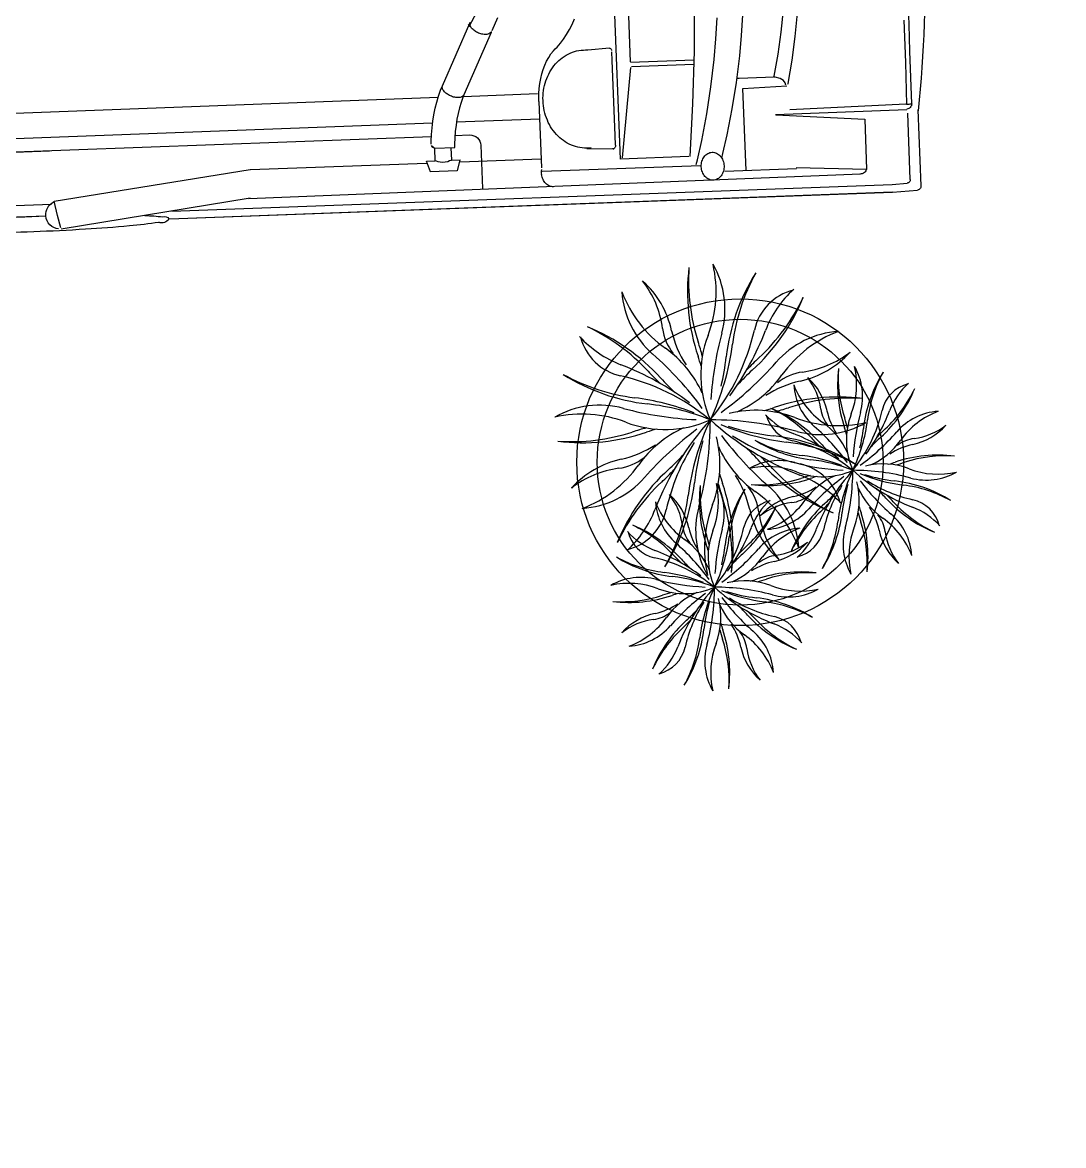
# Model space of a CAD drawing. Header units: metres. Extents: x 511.7 to 565.1, y 73.9 to 159.1.
# Drawn here: x 528.603 to 530.132, y 148.487 to 150.137 of the extents above; entities that cross this region are included whole.
import ezdxf

# ---------------------------------------------------------------- set-up
doc = ezdxf.new("R2010")
doc.units = ezdxf.units.M
doc.header["$MEASUREMENT"] = 0
doc.layers.get('0').update_dxf_attribs({"lineweight": 25})
doc.layers.add('fixtures', color=237, linetype='Continuous')
doc.layers.add('landscape', color=84, linetype='Continuous')

# ---------------------------------------------------------------- blocks, each defined once
blk = doc.blocks.new('fgsdd')
at = {"layer": 'fixtures'}
for p, q in [((10088.246, 8988.708), (10067.681, 8986.091)), ((10066.479, 8986.933), (10052.834, 8983.438)), ((10066.508, 8986.877), (10066.811, 8985.991)), ((10078.662, 8986.637), (10067.33, 8985.19)), ((10066.811, 8985.991), (10067.16, 8984.969)), ((10005.887, 8978.803), (10058.57, 8985.508)), ((10058.583, 8985.506), (10005.888, 8978.8)), ((10058.497, 8984.922), (10005.96, 8978.235)), ((10067.159, 8984.962), (10053.033, 8981.363)), ((10008.349, 8977.692), (10052.923, 8983.516)), ((10078.925, 8982.699), (10039.987, 8977.748)), ((10088.974, 8982.984), (10039.99, 8976.75)), ((10067.823, 8981.335), (10079.154, 8982.782)), ((10036.315, 8978.07), (10035.911, 8981.228)), ((10039.754, 8974.867), (10089.829, 8981.261)), ((10052.999, 8981.364), (10040.178, 8979.727)), ((10037.864, 8980.088), (10037.719, 8979.275)), ((10039.836, 8980.329), (10037.883, 8980.079)), ((10039.833, 8980.339), (10040.177, 8979.589)), ((10031.66, 8979.577), (10020.106, 8978.102)), ((10031.71, 8979.319), (10032.33, 8974.475)), ((10037.704, 8979.41), (10031.843, 8978.662)), ((10038.374, 8979.348), (10037.723, 8979.264)), ((10038.374, 8979.348), (10038.375, 8979.349)), ((10038.487, 8978.464), (10038.374, 8979.348)), ((10038.375, 8979.349), (10038.411, 8979.373)), ((10038.411, 8979.373), (10038.495, 8979.423)), ((10038.495, 8979.423), (10038.632, 8979.491)), ((10038.632, 8979.491), (10038.817, 8979.555)), ((10038.817, 8979.555), (10039.009, 8979.584)), ((10039.009, 8979.584), (10039.177, 8979.582)), ((10039.177, 8979.582), (10039.332, 8979.558)), ((10039.332, 8979.558), (10039.464, 8979.525)), ((10039.464, 8979.525), (10039.537, 8979.501)), ((10039.537, 8979.501), (10039.545, 8979.498)), ((10040.196, 8979.581), (10039.546, 8979.498)), ((10039.546, 8979.498), (10039.658, 8978.613)), ((10005.887, 8978.803), (10004.061, 8978.501)), ((10005.96, 8978.234), (10004.877, 8978.049)), ((10013.076, 8977.717), (10018.3, 8978.384)), ((10038.208, 8978.428), (10039.689, 8978.617)), ((10038.241, 8978.158), (10038.222, 8978.397)), ((10039.718, 8978.567), (10039.804, 8978.542)), ((10039.927, 8978.415), (10039.718, 8978.567)), ((10039.804, 8978.542), (10039.877, 8978.489)), ((10039.877, 8978.489), (10039.927, 8978.415)), ((10039.951, 8978.329), (10039.969, 8978.102)), ((10003.84, 8978.158), (10004.56, 8972.602)), ((10004.672, 8977.763), (10005.289, 8972.917)), ((10007.93, 8977.309), (10013.1, 8977.653)), ((10016.729, 8978.184), (10017.121, 8975.198)), ((10018.606, 8977.446), (10018.552, 8977.097)), ((10020.376, 8977.718), (10020.186, 8976.271)), ((10020.429, 8978.077), (10020.376, 8977.718)), ((10021.095, 8973.647), (10020.957, 8977.516)), ((10021.021, 8977.527), (10026.007, 8978.165)), ((10025.859, 8978.066), (10025.846, 8971.391)), ((10026.007, 8978.165), (10029.942, 8947.439)), ((10026.613, 8977.46), (10026.57, 8977.457)), ((10026.583, 8977.456), (10026.663, 8977.467)), ((10026.583, 8977.46), (10026.596, 8977.462)), ((10028.546, 8977.619), (10026.596, 8977.462)), ((10038.289, 8977.533), (10037.19, 8977.393)), ((10038.265, 8977.69), (10038.241, 8978.158)), ((10038.271, 8977.228), (10038.265, 8977.69)), ((10039.969, 8978.102), (10039.994, 8977.607)), ((10039.994, 8977.607), (10040, 8977.114)), ((10008.396, 8973.646), (10007.93, 8977.309)), ((10018.552, 8977.097), (10018.357, 8975.684)), ((10026.465, 8977.171), (10026.555, 8976.466)), ((10038.23, 8976.328), (10038.26, 8976.773)), ((10038.26, 8976.773), (10038.271, 8977.228)), ((10039.986, 8976.625), (10039.952, 8976.142)), ((10040, 8977.114), (10039.986, 8976.625)), ((10020.186, 8976.271), (10019.992, 8974.3)), ((10026.555, 8976.466), (10027.253, 8971.018)), ((10038.27, 8976.531), (10032.182, 8975.753)), ((10038.12, 8975.477), (10038.184, 8975.895)), ((10038.184, 8975.895), (10038.23, 8976.328)), ((10039.952, 8976.142), (10039.898, 8975.668)), ((10017.121, 8975.198), (10017.513, 8972.19)), ((10018.357, 8975.684), (10018.157, 8973.759)), ((10037.946, 8974.696), (10038.041, 8975.077)), ((10038.041, 8975.077), (10038.12, 8975.477)), ((10039.824, 8975.203), (10039.73, 8974.75)), ((10039.898, 8975.668), (10039.824, 8975.203)), ((10019.992, 8974.3), (10019.866, 8972.295)), ((10032.356, 8974.478), (10032.378, 8974.281)), ((10032.378, 8974.281), (10032.406, 8973.907)), ((10032.512, 8973.943), (10037.932, 8974.635)), ((10036.309, 8969.749), (10037.891, 8974.505)), ((10037.891, 8974.505), (10037.946, 8974.696)), ((10039.616, 8974.311), (10039.51, 8973.967)), ((10039.73, 8974.75), (10039.616, 8974.311)), ((10014.97, 8973.89), (10005.385, 8972.666)), ((10005.484, 8972.281), (10013.934, 8973.445)), ((10014.934, 8973.918), (10008.396, 8973.646)), ((10018.157, 8973.759), (10018.026, 8971.803)), ((10021.334, 8969.781), (10021.095, 8973.647)), ((10032.414, 8973.535), (10032.402, 8973.167)), ((10032.406, 8973.907), (10032.414, 8973.535)), ((10039.51, 8973.967), (10037.928, 8969.211)), ((10032.319, 8972.456), (10032.249, 8972.117)), ((10032.37, 8972.806), (10032.319, 8972.456)), ((10032.402, 8973.167), (10032.37, 8972.806)), ((10005.065, 8972.206), (10005.298, 8970.29)), ((10005.798, 8969.231), (10005.429, 8972.298)), ((10017.513, 8972.19), (10014.307, 8971.704)), ((10014.385, 8971.678), (10014.467, 8971.501)), ((10018.026, 8971.803), (10017.964, 8969.823)), ((10019.866, 8972.295), (10019.811, 8970.267)), ((10032.159, 8971.793), (10032.051, 8971.487)), ((10032.249, 8972.117), (10032.159, 8971.793)), ((10014.236, 8971.528), (10014.106, 8969.799)), ((10014.242, 8971.597), (10014.236, 8971.528)), ((10014.467, 8971.501), (10014.6, 8971.36)), ((10014.6, 8971.36), (10014.852, 8971.222)), ((10014.852, 8971.222), (10015.216, 8971.158)), ((10015.311, 8971.095), (10015.168, 8969.464)), ((10015.216, 8971.158), (10015.318, 8971.161)), ((10015.318, 8971.161), (10015.311, 8971.095)), ((10015.383, 8971.168), (10015.932, 8971.242)), ((10015.932, 8971.242), (10016.587, 8971.327)), ((10016.587, 8971.327), (10017.227, 8971.408)), ((10017.227, 8971.408), (10017.843, 8971.481)), ((10017.843, 8971.481), (10017.988, 8971.498)), ((10021.274, 8970.755), (10025.805, 8971.335)), ((10021.293, 8970.439), (10025.898, 8971.029)), ((10025.91, 8970.974), (10028.036, 8954.373)), ((10027.253, 8971.018), (10027.336, 8970.371)), ((10031.784, 8970.934), (10031.625, 8970.692)), ((10031.926, 8971.199), (10031.784, 8970.934)), ((10032.051, 8971.487), (10031.926, 8971.199)), ((10005.298, 8970.29), (10005.535, 8968.368)), ((10019.811, 8970.267), (10019.815, 8968.738)), ((10027.536, 8970.121), (10029.12, 8970.401)), ((10029.12, 8970.401), (10029.426, 8970.454)), ((10031.165, 8970.084), (10030.96, 8969.754)), ((10031.385, 8970.388), (10031.165, 8970.084)), ((10031.505, 8970.537), (10031.385, 8970.388)), ((10031.625, 8970.692), (10031.505, 8970.537)), ((10006.178, 8966.151), (10005.798, 8969.231)), ((10014.106, 8969.799), (10014.034, 8968.063)), ((10015.168, 8969.464), (10015.083, 8967.826)), ((10017.964, 8969.823), (10017.963, 8968.332)), ((10021.676, 8965.912), (10021.334, 8969.781)), ((10030.769, 8969.4), (10030.593, 8969.024)), ((10030.96, 8969.754), (10030.769, 8969.4)), ((10035.936, 8968.63), (10036.269, 8969.629)), ((10037.947, 8969.463), (10037.448, 8968.31)), ((10037.825, 8969.138), (10037.974, 8969.317)), ((10037.974, 8969.317), (10038.021, 8969.363)), ((10005.535, 8968.368), (10005.775, 8966.436)), ((10017.963, 8968.332), (10018.001, 8966.833)), ((10019.815, 8968.738), (10019.858, 8967.202)), ((10030.433, 8968.626), (10030.29, 8968.209)), ((10030.593, 8969.024), (10030.433, 8968.626)), ((10014.034, 8968.063), (10014.021, 8966.322)), ((10015.083, 8967.826), (10015.059, 8966.184)), ((10005.775, 8966.436), (10006.018, 8964.501))]:
    blk.add_line(p, q, dxfattribs=at)
at = {"layer": 'fixtures', "extrusion": (0, 0, -1)}
for centre, major_axis, start_param, end_param in [((10088.806, 8827.374), (-114.023, 114.023), 0.635232, 0.658868), ((10088.955, 8827.393), (114.023, 114.023), -0.91286, -0.889225), ((10079.009, 8890.998), (-68.504, 68.504), 0.603599, 0.636973), ((10066.646, 8985.915), (0.742, 0.742), -0.782263, 0.613494), ((10047.425, 9152.177), (118.308, 118.308), 2.210413, 2.234837), ((10059.192, 8985.252), (-0.424, 0.424), 5.945235, 7.379109), ((10066.142, 8959.562), (-19.177, 19.177), 0.533238, 0.61315), ((10066.646, 8985.915), (0.742, 0.742), 0.613494, 1.853971), ((10058.95, 8985.737), (0.265, 0.265), 1.894274, 3.283424), ((10059.642, 8998.689), (-9.403, 9.403), 3.867598, 3.966466), ((10030.808, 8979.936), (0.497, 0.497), -0.909002, -0.46674), ((10030.764, 8979.811), (-0.591, 0.591), 1.107765, 1.501906), ((10030.624, 8979.648), (-0.742, 0.742), 1.500473, 1.838852), ((10030.46, 8979.551), (0.877, 0.877), 0.26482, 0.56753), ((10019.179, 8978.403), (-0.501, 0.501), 0.184439, 0.65416), ((10019.173, 8978.403), (-0.501, 0.501), 0.662644, 1.132364), ((10019.123, 8978.272), (-0.6, 0.6), 1.136202, 1.552857), ((10030.407, 8979.534), (0.916, 0.916), 0.564103, 0.85808), ((10004.113, 8978.207), (-0.191, 0.191), 5.417338, 5.772181), ((10004.118, 8978.206), (-0.195, 0.195), 5.771155, 6.121376), ((10004.115, 8978.209), (-0.192, 0.192), 6.12033, 6.474438), ((10004.108, 8978.219), (-0.183, 0.183), 0.190627, 0.555531), ((10019.601, 8978.14), (0.866, 0.866), 3.797932, 4.123875), ((10019.443, 8978.176), (0.751, 0.751), 4.119932, 4.47841), ((10019.261, 8978.29), (-0.6, 0.6), 6.047133, 6.463787), ((10018.975, 8978.116), (-0.751, 0.751), 1.550783, 1.909261), ((10018.831, 8978.042), (-0.866, 0.866), 1.905317, 2.231261), ((10004.941, 8977.785), (0.191, 0.191), 3.846542, 4.201385), ((10004.947, 8977.784), (-0.195, 0.195), 5.771155, 6.121376), ((10004.943, 8977.787), (-0.192, 0.192), 6.12033, 6.474438), ((10004.937, 8977.797), (0.183, 0.183), -1.380169, -1.015265), ((10008.254, 8977.319), (0.202, 0.202), 3.805896, 4.309518), ((10008.328, 8977.286), (0.259, 0.259), 4.315875, 4.743296), ((10008.426, 8977.184), (0.36, 0.36), -1.543237, -1.199646), ((10008.48, 8977.07), (-0.449, 0.449), 0.366028, 0.662194), ((10019.602, 8978.135), (-0.866, 0.866), 5.04691, 5.372853), ((10019.458, 8978.06), (0.751, 0.751), 3.121579, 3.480057), ((10019.172, 8977.887), (-0.6, 0.6), 2.90554, 3.322194), ((10018.99, 8978.001), (0.751, 0.751), 0.978339, 1.336817), ((10018.832, 8978.037), (0.866, 0.866), 0.65634, 0.982283), ((10026.663, 8977.296), (0.134, 0.134), 4.30897, 4.727753), ((10026.608, 8977.353), (-0.0781, 0.0781), 0.017936, 0.617292), ((10026.597, 8977.356), (0.0716, 0.0716), -1.43547, -0.923752), ((10026.604, 8977.367), (0.068, 0.068), -0.934659, -0.865449), ((10026.675, 8977.375), (0.0653, 0.0653), -0.912884, -0.865452), ((10028.826, 8974.816), (1.971, 1.971), -0.998641, -0.53099), ((10028.735, 8974.513), (-2.195, 2.195), 1.043556, 1.478956), ((10037.091, 8978.169), (0.553, 0.553), 2.229602, 3.800397), ((10019.31, 8977.905), (0.6, 0.6), 2.706998, 3.123653), ((10019.26, 8977.774), (0.501, 0.501), 2.23344, 2.703161), ((10019.254, 8977.773), (-0.501, 0.501), 3.326032, 3.795753), ((10026.898, 8977.227), (0.309, 0.309), 3.796679, 4.036132), ((10026.788, 8977.242), (0.231, 0.231), 4.028585, 4.320079), ((10028.395, 8974.1), (2.574, 2.574), -0.092583, 0.298974), ((10028.034, 8973.895), (-2.867, 2.867), 1.866687, 2.230992), ((10028.036, 8973.88), (2.866, 2.866), 0.65658, 1.022855), ((10038.117, 8974.43), (-0.168, 0.168), 5.819119, 5.879961), ((10038.163, 8974.402), (0.206, 0.206), 4.339056, 4.982526), ((10038.315, 8974.14), (-0.421, 0.421), 0.265634, 0.666864), ((10038.394, 8973.619), (0.793, 0.793), -0.918672, -0.656613), ((10038.352, 8973.199), (-1.091, 1.091), 0.906301, 1.117733), ((10038.367, 8973.216), (1.077, 1.077), -0.458905, -0.24551), ((10038.604, 8973.594), (0.761, 0.761), -0.253782, 0.015666), ((10038.982, 8973.948), (-0.395, 0.395), 1.571135, 1.989597), ((10039.242, 8974.048), (0.198, 0.198), 0.418366, 1.07938), ((10091.617, 8971.069), (61.571, 61.571), 3.65197, 3.945442), ((10005.467, 8972.242), (0.285, 0.285), 4.204076, 4.568695), ((10005.462, 8972.246), (-0.281, 0.281), 6.139297, 6.507566), ((10005.459, 8972.251), (0.276, 0.276), -1.346332, -0.973939), ((10028.44, 8973.771), (2.571, 2.571), 1.01973, 1.413667), ((10005.469, 8972.241), (0.287, 0.287), 3.841163, 4.204439), ((10005.163, 8972.089), (0.108, 0.108), -1.476572, -0.994166), ((10005.466, 8971.18), (-0.785, 0.785), 0.478645, 0.598973), ((10005.722, 8969.945), (-1.677, 1.677), 0.589648, 0.661395), ((10028.874, 8973.453), (2.191, 2.191), 1.412954, 1.851228), ((10027.678, 8970.38), (0.232, 0.232), 3.308283, 3.607701), ((10027.566, 8970.297), (-0.134, 0.134), 4.457845, 4.892034), ((10027.524, 8970.226), (-0.0752, 0.0752), 3.820748, 4.455426), ((10029.035, 8973.185), (-1.97, 1.97), 3.425902, 3.896259), ((10036.539, 8969.673), (0.172, 0.172), 3.981277, 4.246467), ((10036.559, 8969.635), (-0.171, 0.171), 5.939171, 6.148953), ((10036.649, 8969.55), (0.258, 0.258), 4.614572, 5.192965), ((10036.793, 8969.141), (-0.564, 0.564), 0.462081, 0.804763), ((10036.8, 8968.605), (-0.943, 0.943), 0.791628, 1.034085), ((10036.763, 8968.413), (-1.081, 1.081), 1.026568, 1.247749), ((10036.919, 8968.704), (-0.848, 0.848), 1.239382, 1.499819), ((10037.287, 8969.112), (-0.46, 0.46), 1.483915, 1.8772), ((10037.6, 8969.271), (-0.212, 0.212), 1.866112, 2.524814), ((10037.698, 8969.288), (0.172, 0.172), 1.108312, 1.373502)]:
    blk.add_ellipse(centre, major_axis=major_axis, ratio=1, start_param=start_param, end_param=end_param, dxfattribs=at)
blk = doc.blocks.new('dsa')
at = {"color": 7}
for radius in [12, 10.5]:
    blk.add_circle((244.608, 299.687), radius, dxfattribs=at)
for centre, radius, start, end in [((253.839, 316.028), 9.887, 178.14911, 203.682), ((253.704, 316.566), 9.75, 181.28747, 203.02301), ((241.47, 314.062), 4.444, 349.96324, 34.86976), ((239.408, 314.751), 6.001, 344.1751, 17.97364), ((256.05, 311.89), 9.887, 153.0147, 178.54759), ((256.157, 312.434), 9.75, 156.15306, 177.88859), ((238.191, 312.222), 4.822, 12.69343, 42.99825), ((238.94, 311.814), 4.623, 17.51685, 53.08031), ((250.006, 313.232), 2.607, 109.32009, 172.40763), ((240.211, 318.297), 9.887, 317.40335, 342.93624), ((240.513, 318.762), 9.75, 318.06235, 339.79788), ((253.074, 312.147), 5.313, 137.42617, 164.07211), ((246.185, 317.482), 6.001, 205.9256, 239.72414), ((245.177, 315.556), 4.444, 189.02948, 233.936), ((234.577, 317.426), 13.923, 322.77529, 344.07211), ((237.052, 314.959), 10.461, 332.80572, 352.40763), ((252.219, 309.488), 4.444, 99.02948, 143.936), ((254.145, 308.48), 6.001, 115.9256, 149.72414), ((236.368, 303.548), 9.887, 47.40335, 72.93624), ((235.903, 303.85), 9.75, 48.06235, 69.79788), ((245.335, 313.831), 2.501, 192.69343, 223.80736), ((248.166, 314.726), 5.052, 197.51685, 218.27421), ((233.408, 307.941), 12.303, 19.64921, 23.02301), ((250.386, 311.64), 5.409, 164.1751, 199.79013), ((261.837, 310.457), 16.239, 169.96324, 185.13611), ((234.119, 313.247), 12.303, 339.81743, 357.88859), ((248.446, 315.717), 4.623, 287.51685, 323.08031), ((248.854, 316.467), 4.822, 282.69343, 312.99825), ((242.518, 316.411), 5.313, 227.42617, 254.07211), ((241.433, 313.342), 2.607, 199.32009, 262.40763), ((233.001, 298.836), 16.239, 42.05235, 53.936), ((240.432, 307.628), 5.409, 29.19781, 59.72414), ((233.77, 307.226), 12.027, 21.28231, 23.682), ((234.143, 312.445), 12.027, 348.57548, 358.54759), ((235.499, 321.664), 16.239, 311.58381, 323.936), ((256.917, 304.024), 12.303, 138.06235, 142.01941), ((237.239, 297.914), 13.923, 52.77529, 74.07211), ((250.641, 320.254), 12.303, 228.06235, 232.01941), ((256.343, 303.465), 12.027, 137.40335, 142.15761), ((244.291, 314.233), 5.409, 299.19781, 329.72414), ((251.358, 306.491), 5.052, 107.51685, 128.27421), ((250.463, 309.323), 2.501, 102.69343, 133.80736), ((242.231, 319.493), 9.75, 246.15306, 267.88859), ((242.775, 319.387), 9.887, 243.0147, 268.54759), ((239.706, 300.389), 10.461, 62.67408, 82.40763), ((251.2, 319.68), 12.027, 227.40335, 232.15761), ((252.691, 300.826), 9.887, 88.14911, 113.682), ((253.229, 300.961), 9.75, 91.28747, 113.02301), ((241.418, 297.456), 12.303, 72.46589, 87.88859), ((242.22, 297.48), 12.027, 77.74697, 88.54759), ((248.303, 304.279), 5.409, 74.1751, 119.19781), ((243.889, 320.895), 12.027, 291.28231, 293.682), ((244.604, 321.257), 12.303, 289.64921, 293.02301), ((251.414, 315.257), 6.001, 254.1751, 287.97364), ((250.725, 313.195), 4.444, 259.96324, 304.86976), ((240.603, 304.807), 4.444, 79.96324, 124.86976), ((239.914, 302.745), 6.001, 74.1751, 107.97364), ((244.208, 325.174), 16.239, 259.96324, 275.13611), ((243.025, 313.723), 5.409, 254.1751, 288.78661), ((254.276, 303.043), 10.461, 145.61534, 172.40763), ((257.209, 304.755), 12.303, 159.81743, 177.88859), ((251.2, 319.68), 12.027, 242.48853, 242.58602), ((250.641, 320.254), 12.303, 246.06354, 246.1335), ((234.985, 314.537), 12.027, 332.48853, 332.58602), ((234.411, 313.978), 12.303, 336.06354, 336.1335), ((240.942, 306.362), 5.409, 344.1751, 29.19781), ((240.687, 297.748), 12.303, 66.06354, 66.1335), ((240.128, 298.322), 12.027, 62.48853, 62.58602), ((249.108, 320.522), 12.027, 253.36492, 268.54759), ((256.343, 303.465), 12.027, 152.48853, 152.58602), ((256.917, 304.024), 12.303, 156.06354, 156.1335), ((251.622, 317.613), 10.461, 235.61534, 262.40763), ((247.12, 292.828), 16.239, 79.96324, 92.6782), ((249.91, 320.546), 12.303, 253.86731, 267.88859), ((238.637, 317.176), 9.887, 268.14911, 293.682), ((238.099, 317.041), 9.75, 271.28747, 293.02301), ((246.724, 296.745), 12.303, 109.64921, 113.02301), ((247.037, 303.769), 5.409, 119.19781, 149.72414), ((247.439, 297.107), 12.027, 111.28231, 113.682), ((255.829, 296.338), 16.239, 131.03043, 143.936), ((259.331, 307.325), 14.831, 178.14911, 203.682), ((259.129, 308.133), 14.625, 181.28747, 203.02301), ((229.491, 307.545), 16.239, 349.96324, 1.62271), ((258.327, 319.166), 16.239, 221.18276, 233.936), ((240.778, 304.376), 6.667, 349.96324, 34.86976), ((237.685, 305.41), 9.001, 344.1751, 17.97364), ((254.089, 320.088), 13.923, 238.19793, 254.07211), ((240.128, 298.322), 12.027, 47.40335, 52.15761), ((262.648, 301.118), 14.831, 153.0147, 178.54759), ((262.807, 301.935), 14.625, 156.15306, 177.88859), ((248.553, 298.615), 9.887, 63.0147, 88.54759), ((249.097, 298.508), 9.75, 66.15306, 87.88859), ((232.121, 304.603), 4.444, 349.96324, 34.86976), ((230.06, 305.292), 6.001, 344.1751, 17.97364), ((239.931, 311.534), 5.052, 287.51685, 308.27421), ((256.751, 300.576), 13.923, 149.02618, 164.07211), ((234.985, 314.537), 12.027, 317.40335, 322.15761), ((257.185, 305.557), 12.027, 171.58798, 178.54759), ((250.896, 310.374), 5.409, 209.19781, 239.72414), ((240.687, 297.748), 12.303, 48.06235, 52.01941), ((254.96, 314.454), 9.887, 227.40335, 252.93624), ((249.895, 304.659), 2.607, 19.32009, 82.40763), ((244.49, 306.569), 9.887, 178.14911, 203.682), ((244.356, 307.107), 9.75, 181.28747, 203.02301), ((246.701, 302.43), 9.887, 153.0147, 178.54759), ((246.808, 302.975), 9.75, 156.15306, 177.88859), ((240.657, 303.773), 2.607, 109.32009, 172.40763), ((243.725, 302.688), 5.313, 137.42617, 164.07211), ((242.843, 302.308), 4.623, 107.51685, 143.08031), ((242.436, 301.558), 4.822, 102.69343, 132.99825), ((237.183, 309.521), 6.001, 295.9256, 329.72414), ((235.858, 301.617), 7.233, 12.69343, 42.99825), ((236.983, 301.005), 6.935, 17.51685, 53.08031), ((240.826, 308.703), 2.501, 282.69343, 313.80736), ((251.117, 299.705), 9.887, 137.40335, 162.93624), ((234.411, 313.978), 12.303, 318.06235, 322.01941), ((257.558, 310.776), 12.027, 201.28231, 203.682), ((243.123, 303.299), 5.052, 17.51685, 38.27421), ((255.426, 314.152), 9.75, 228.06235, 249.79788), ((253.581, 303.132), 3.911, 109.32009, 172.40763), ((238.889, 310.729), 14.831, 317.40335, 342.93624), ((239.342, 311.427), 14.625, 318.06235, 339.79788), ((248.81, 301.591), 5.313, 47.42617, 74.07211), ((258.184, 301.504), 7.969, 137.42617, 164.07211), ((236.836, 308.023), 6.001, 205.9256, 239.72414), ((235.828, 306.097), 4.444, 189.02948, 233.936), ((228.842, 302.763), 4.822, 12.69343, 42.99825), ((229.591, 302.355), 4.623, 17.51685, 53.08031), ((230.862, 308.838), 9.887, 317.40335, 342.93624), ((231.164, 309.303), 9.75, 318.06235, 339.79788), ((247.85, 309.506), 9.001, 205.9256, 239.72414), ((246.338, 306.617), 6.667, 189.02948, 233.936), ((239.109, 308.514), 4.444, 279.02948, 323.936), ((250.815, 299.239), 9.75, 138.06235, 159.79788), ((235.278, 306.112), 9.887, 333.0147, 358.54759), ((257.92, 310.061), 12.303, 199.64921, 203.02301), ((237.489, 301.974), 9.887, 358.14911, 23.682), ((245.955, 304.194), 2.501, 12.69343, 43.80736), ((245.144, 300.52), 6.001, 25.9256, 59.72414), ((246.151, 302.446), 4.444, 9.02948, 53.936), ((235.172, 305.568), 9.75, 336.15306, 357.88859), ((249.858, 303.94), 4.444, 169.96324, 214.86976), ((251.92, 303.251), 6.001, 164.1751, 197.97364), ((237.624, 301.436), 9.75, 1.28747, 23.02301), ((252.349, 306.211), 4.623, 197.51685, 233.08031), ((253.099, 305.803), 4.822, 192.69343, 222.99825), ((235.986, 304.372), 2.501, 192.69343, 223.80736), ((238.818, 305.267), 5.052, 197.51685, 218.27421), ((241.037, 302.18), 5.409, 164.1751, 199.79013), ((252.488, 300.998), 16.239, 169.96324, 185.13611), ((225.228, 307.967), 13.923, 322.77529, 344.07211), ((227.703, 305.5), 10.461, 332.80572, 352.40763), ((242.87, 300.029), 4.444, 99.02948, 143.936), ((244.796, 299.021), 6.001, 115.9256, 149.72414), ((238.254, 305.855), 5.313, 317.42617, 344.07211), ((241.323, 304.77), 2.607, 289.32009, 352.40763), ((230.438, 309.422), 20.884, 322.77529, 344.07211), ((234.15, 305.722), 15.691, 332.80572, 352.40763), ((256.901, 297.516), 6.667, 99.02948, 143.936), ((259.79, 296.004), 9.001, 115.9256, 149.72414), ((233.169, 306.952), 5.313, 227.42617, 254.07211), ((232.084, 303.883), 2.607, 199.32009, 262.40763), ((227.019, 294.089), 9.887, 47.40335, 72.93624), ((226.554, 294.391), 9.75, 48.06235, 69.79788), ((231.083, 298.169), 5.409, 29.19781, 59.72414), ((224.059, 298.482), 12.303, 19.64921, 23.02301), ((224.77, 303.788), 12.303, 339.81743, 357.88859), ((239.098, 306.258), 4.623, 287.51685, 323.08031), ((239.505, 307.008), 4.822, 282.69343, 312.99825), ((246.575, 304.03), 3.752, 192.69343, 223.80736), ((250.822, 305.373), 7.577, 197.51685, 218.27421), ((254.151, 300.743), 8.113, 164.1751, 199.79013), ((271.328, 298.969), 24.359, 169.96324, 185.13611), ((223.652, 289.377), 16.239, 42.05235, 53.936), ((224.422, 297.767), 12.027, 21.28231, 23.682), ((224.794, 302.986), 12.027, 348.57548, 358.54759), ((226.15, 312.205), 16.239, 311.58381, 323.936), ((242.35, 307.9), 7.969, 227.42617, 254.07211), ((240.722, 303.297), 3.911, 199.32009, 262.40763), ((233.125, 288.605), 14.831, 47.40335, 72.93624), ((232.426, 289.058), 14.625, 48.06235, 69.79788), ((246.994, 294.006), 12.027, 137.40335, 142.15761), ((234.943, 304.774), 5.409, 299.19781, 329.72414), ((247.569, 294.565), 12.303, 138.06235, 142.01941), ((241.115, 299.864), 2.501, 102.69343, 133.80736), ((228.685, 295.196), 18.455, 19.64921, 23.02301), ((229.751, 303.154), 18.455, 339.81743, 357.88859), ((251.242, 306.86), 6.935, 287.51685, 323.08031), ((251.854, 307.984), 7.233, 282.69343, 312.99825), ((227.891, 288.455), 13.923, 52.77529, 74.07211), ((230.358, 290.93), 10.461, 62.67408, 82.40763), ((241.292, 310.795), 12.303, 228.06235, 232.01941), ((241.852, 310.22), 12.027, 227.40335, 232.15761), ((242.01, 297.032), 5.052, 107.51685, 128.27421), ((243.342, 291.367), 9.887, 88.14911, 113.682), ((243.881, 291.502), 9.75, 91.28747, 113.02301), ((228.074, 281.537), 24.359, 42.05235, 53.936), ((239.221, 294.726), 8.113, 29.19781, 59.72414), ((229.228, 294.122), 18.04, 21.28231, 23.682), ((229.787, 301.951), 18.04, 348.57548, 358.54759), ((231.821, 315.78), 24.359, 311.58381, 323.936), ((263.949, 289.32), 18.455, 138.06235, 142.01941), ((232.882, 310.034), 9.75, 246.15306, 267.88859), ((233.427, 309.928), 9.887, 243.0147, 268.54759), ((234.54, 311.436), 12.027, 291.28231, 293.682), ((235.256, 311.798), 12.303, 289.64921, 293.02301), ((263.087, 288.481), 18.04, 137.40335, 142.15761), ((245.01, 304.633), 8.113, 299.19781, 329.72414), ((254.267, 297.268), 3.752, 102.69343, 133.80736), ((231.254, 295.348), 4.444, 79.96324, 124.86976), ((234.859, 315.715), 16.239, 259.96324, 275.13611), ((232.07, 287.997), 12.303, 72.46589, 87.88859), ((232.871, 288.021), 12.027, 77.74697, 88.54759), ((247.861, 295.296), 12.303, 159.81743, 177.88859), ((241.852, 310.22), 12.027, 242.48853, 242.58602), ((241.292, 310.795), 12.303, 246.06354, 246.1335), ((225.637, 305.078), 12.027, 332.48853, 332.58602), ((225.062, 304.519), 12.303, 336.06354, 336.1335), ((238.954, 294.82), 5.409, 74.1751, 119.19781), ((231.594, 296.903), 5.409, 344.1751, 29.19781), ((231.339, 288.288), 12.303, 66.06354, 66.1335), ((230.779, 288.863), 12.027, 62.48853, 62.58602), ((239.759, 311.063), 12.027, 253.36492, 268.54759), ((246.994, 294.006), 12.027, 152.48853, 152.58602), ((247.569, 294.565), 12.303, 156.06354, 156.1335), ((237.772, 283.369), 16.239, 79.96324, 92.6782), ((234.432, 280.154), 20.884, 52.77529, 74.07211), ((242.065, 305.798), 6.001, 254.1751, 287.97364), ((241.376, 303.736), 4.444, 259.96324, 304.86976), ((254.534, 313.665), 18.455, 228.06235, 232.01941), ((255.373, 312.803), 18.04, 227.40335, 232.15761), ((255.61, 293.02), 7.577, 107.51685, 128.27421), ((230.565, 293.286), 6.001, 74.1751, 107.97364), ((233.677, 304.264), 5.409, 254.1751, 288.78661), ((237.375, 287.286), 12.303, 109.64921, 113.02301), ((237.688, 294.31), 5.409, 119.19781, 149.72414), ((238.091, 287.648), 12.027, 111.28231, 113.682), ((246.48, 286.878), 16.239, 131.03043, 143.936), ((244.928, 293.584), 10.461, 145.61534, 172.40763), ((241.919, 312.524), 14.625, 246.15306, 267.88859), ((242.736, 312.364), 14.831, 243.0147, 268.54759), ((242.273, 308.154), 10.461, 235.61534, 262.40763), ((248.979, 309.707), 16.239, 221.18276, 233.936), ((240.561, 311.087), 12.303, 253.86731, 267.88859), ((244.74, 310.629), 13.923, 238.19793, 254.07211), ((239.204, 289.156), 9.887, 63.0147, 88.54759), ((239.749, 289.049), 9.75, 66.15306, 87.88859), ((238.132, 283.867), 15.691, 62.67408, 82.40763), ((257.609, 284.523), 14.831, 88.14911, 113.682), ((258.417, 284.725), 14.625, 91.28747, 113.02301), ((229.289, 307.717), 9.887, 268.14911, 293.682), ((228.75, 307.582), 9.75, 271.28747, 293.02301), ((230.582, 302.075), 5.052, 287.51685, 308.27421), ((247.403, 291.117), 13.923, 149.02618, 164.07211), ((220.142, 298.086), 16.239, 349.96324, 1.62271), ((241.547, 300.915), 5.409, 209.19781, 239.72414), ((230.779, 288.863), 12.027, 47.40335, 52.15761), ((231.339, 288.288), 12.303, 48.06235, 52.01941), ((240.7, 279.467), 18.455, 72.46589, 87.88859), ((244.406, 314.626), 18.04, 291.28231, 293.682), ((245.479, 315.169), 18.455, 289.64921, 293.02301), ((233.495, 292.849), 4.623, 107.51685, 143.08031), ((231.478, 299.244), 2.501, 282.69343, 313.80736), ((225.637, 305.078), 12.027, 317.40335, 322.15761), ((239.477, 290.494), 6.667, 79.96324, 124.86976), ((247.837, 296.098), 12.027, 171.58798, 178.54759), ((245.611, 304.995), 9.887, 227.40335, 252.93624), ((246.077, 304.693), 9.75, 228.06235, 249.79788), ((244.885, 321.045), 24.359, 259.96324, 275.13611), ((240.546, 295.2), 2.607, 19.32009, 82.40763), ((239.461, 292.132), 5.313, 47.42617, 74.07211), ((241.903, 279.503), 18.04, 77.74697, 88.54759), ((251.027, 289.703), 8.113, 74.1751, 119.19781), ((255.694, 306.169), 9.001, 254.1751, 287.97364), ((254.66, 303.076), 6.667, 259.96324, 304.86976), ((233.087, 292.099), 4.822, 102.69343, 132.99825), ((227.834, 300.062), 6.001, 295.9256, 329.72414), ((229.761, 299.055), 4.444, 279.02948, 323.936), ((241.769, 290.246), 9.887, 137.40335, 162.93624), ((241.466, 289.78), 9.75, 138.06235, 159.79788), ((225.062, 304.519), 12.303, 318.06235, 322.01941), ((225.93, 296.653), 9.887, 333.0147, 358.54759), ((238.444, 287.401), 9.001, 74.1751, 107.97364), ((248.571, 300.601), 12.303, 199.64921, 203.02301), ((248.209, 301.317), 12.027, 201.28231, 203.682), ((228.14, 292.515), 9.887, 358.14911, 23.682), ((233.775, 293.84), 5.052, 17.51685, 38.27421), ((236.606, 294.735), 2.501, 12.69343, 43.80736), ((235.795, 291.061), 6.001, 25.9256, 59.72414), ((236.802, 292.987), 4.444, 9.02948, 53.936), ((259.987, 287.848), 15.691, 145.61534, 172.40763), ((264.387, 290.416), 18.455, 159.81743, 177.88859), ((255.373, 312.803), 18.04, 242.48853, 242.58602), ((254.534, 313.665), 18.455, 246.06354, 246.1335), ((231.051, 305.089), 18.04, 332.48853, 332.58602), ((230.189, 304.25), 18.455, 336.06354, 336.1335), ((239.986, 292.827), 8.113, 344.1751, 29.19781), ((239.603, 279.905), 18.455, 66.06354, 66.1335), ((238.764, 280.767), 18.04, 62.48853, 62.58602), ((252.235, 314.067), 18.04, 253.36492, 268.54759), ((263.087, 288.481), 18.04, 152.48853, 152.58602), ((263.949, 289.32), 18.455, 156.06354, 156.1335), ((256.005, 309.703), 15.691, 235.61534, 262.40763), ((249.253, 272.525), 24.359, 79.96324, 92.6782), ((253.437, 314.103), 18.455, 253.86731, 267.88859), ((225.823, 296.109), 9.75, 336.15306, 357.88859), ((236.529, 309.047), 14.831, 268.14911, 293.682), ((242.571, 293.792), 6.001, 164.1751, 197.97364), ((228.275, 291.977), 9.75, 1.28747, 23.02301), ((243.111, 303.868), 8.113, 254.1751, 288.78661), ((248.658, 278.401), 18.455, 109.64921, 113.02301), ((249.128, 288.937), 8.113, 119.19781, 149.72414), ((249.732, 278.944), 18.04, 111.28231, 113.682), ((262.316, 277.79), 24.359, 131.03043, 143.936), ((266.064, 312.033), 24.359, 221.18276, 233.936), ((259.706, 313.416), 20.884, 238.19793, 254.07211), ((251.402, 281.206), 14.831, 63.0147, 88.54759), ((252.219, 281.046), 14.625, 66.15306, 87.88859), ((228.905, 296.396), 5.313, 317.42617, 344.07211), ((231.974, 295.311), 2.607, 289.32009, 352.40763), ((235.721, 308.845), 14.625, 271.28747, 293.02301), ((240.509, 294.481), 4.444, 169.96324, 214.86976), ((243.001, 296.752), 4.623, 197.51685, 233.08031), ((243.75, 296.344), 4.822, 192.69343, 222.99825), ((238.469, 300.585), 7.577, 287.51685, 308.27421), ((263.699, 284.148), 20.884, 149.02618, 164.07211), ((222.809, 294.601), 24.359, 349.96324, 1.62271), ((254.917, 298.844), 8.113, 209.19781, 239.72414), ((238.764, 280.767), 18.04, 47.40335, 52.15761), ((231.051, 305.089), 18.04, 317.40335, 322.15761), ((264.35, 291.619), 18.04, 171.58798, 178.54759), ((239.603, 279.905), 18.455, 48.06235, 52.01941), ((261.013, 304.965), 14.831, 227.40335, 252.93624), ((253.415, 290.273), 3.911, 19.32009, 82.40763), ((242.837, 286.746), 6.935, 107.51685, 143.08031), ((234.347, 297.566), 9.001, 295.9256, 329.72414), ((239.812, 296.338), 3.752, 282.69343, 313.80736), ((243.257, 288.232), 7.577, 17.51685, 38.27421), ((261.711, 304.512), 14.625, 228.06235, 249.79788), ((251.788, 285.67), 7.969, 47.42617, 74.07211), ((242.226, 285.621), 7.233, 102.69343, 132.99825), ((237.236, 296.054), 6.667, 279.02948, 323.936), ((255.248, 282.841), 14.831, 137.40335, 162.93624), ((230.189, 304.25), 18.455, 318.06235, 322.01941), ((265.453, 298.375), 18.455, 199.64921, 203.02301), ((264.909, 299.448), 18.04, 201.28231, 203.682), ((234.806, 286.245), 14.831, 358.14911, 23.682), ((247.505, 289.575), 3.752, 12.69343, 43.80736), ((247.799, 286.953), 6.667, 9.02948, 53.936), ((254.795, 282.143), 14.625, 138.06235, 159.79788), ((231.49, 292.452), 14.831, 333.0147, 358.54759), ((246.288, 284.064), 9.001, 25.9256, 59.72414), ((231.33, 291.635), 14.625, 336.15306, 357.88859), ((256.452, 288.16), 9.001, 164.1751, 197.97364), ((235.009, 285.437), 14.625, 1.28747, 23.02301), ((257.097, 292.6), 6.935, 197.51685, 233.08031), ((235.954, 292.066), 7.969, 317.42617, 344.07211), ((240.556, 290.438), 3.911, 289.32009, 352.40763), ((253.36, 289.194), 6.667, 169.96324, 214.86976), ((258.221, 291.989), 7.233, 192.69343, 222.99825)]:
    blk.add_arc(centre, radius, start, end)

msp = doc.modelspace()

# ---------------------------------------------------------------- hatches: boundary and pattern name
h = msp.add_hatch()
h.set_pattern_fill('ANGLE', color=256, scale=0.22)
h.set_pattern_definition([(0, (-147.6533, 48.98411), (0, 0.0605), [0.044, -0.0165]), (90, (-147.6533, 48.98411), (-0.0605, 4e-18), [0.044, -0.0165])])
h.paths.add_polyline_path([(561.9448, 159.0335), (561.4948, 159.0335), (561.4948, 158.6835), (561.9448, 158.6835)])
h.paths.add_polyline_path([(561.9459, 154.4754), (561.5959, 154.4754), (561.5959, 154.0254), (561.9459, 154.0254)])
h.paths.add_polyline_path([(560.1513, 134.4713), (559.8013, 134.4713), (559.8013, 134.0213), (560.1513, 134.0213), (560.1513, 134.0216)])
h.paths.add_polyline_path([(514.2405, 124.2734), (513.7905, 124.2734), (513.7905, 123.9234), (514.2405, 123.9234)])
h.paths.add_polyline_path([(513.9461, 124.0974, -1), (513.8461, 124.0974, -1)], flags=16)
h.paths.add_polyline_path([(514.0302, 134.372), (513.7944, 134.372), (513.7941, 133.922), (514.0302, 133.922)])
h.paths.add_polyline_path([(514.1441, 134.372), (514.0302, 134.372), (514.0302, 133.922), (514.1441, 133.922)])
h.paths.add_polyline_path([(520.1781, 154.0348), (519.944, 154.0348), (519.944, 153.5848), (520.1781, 153.5848)])
h.paths.add_polyline_path([(520.294, 154.0348), (520.1781, 154.0348), (520.1781, 153.5848), (520.294, 153.5848)])

# ---------------------------------------------------------------- block references
at = {"xscale": 0.019999999999999993, "yscale": 0.019999999999999993, "zscale": 0.019999999999999993, "rotation": 174.87859352088338}
msp.add_blockref('fgsdd', (745.2302, 310.8835), dxfattribs=at)
at = {"layer": 'landscape', "xscale": 0.019999999999999993, "yscale": 0.019999999999999993, "zscale": 0.019999999999999993, "rotation": 174.87859352088338}
msp.add_blockref('dsa', (535.0651, 155.0244), dxfattribs=at)

doc.saveas('drawing.dxf')
